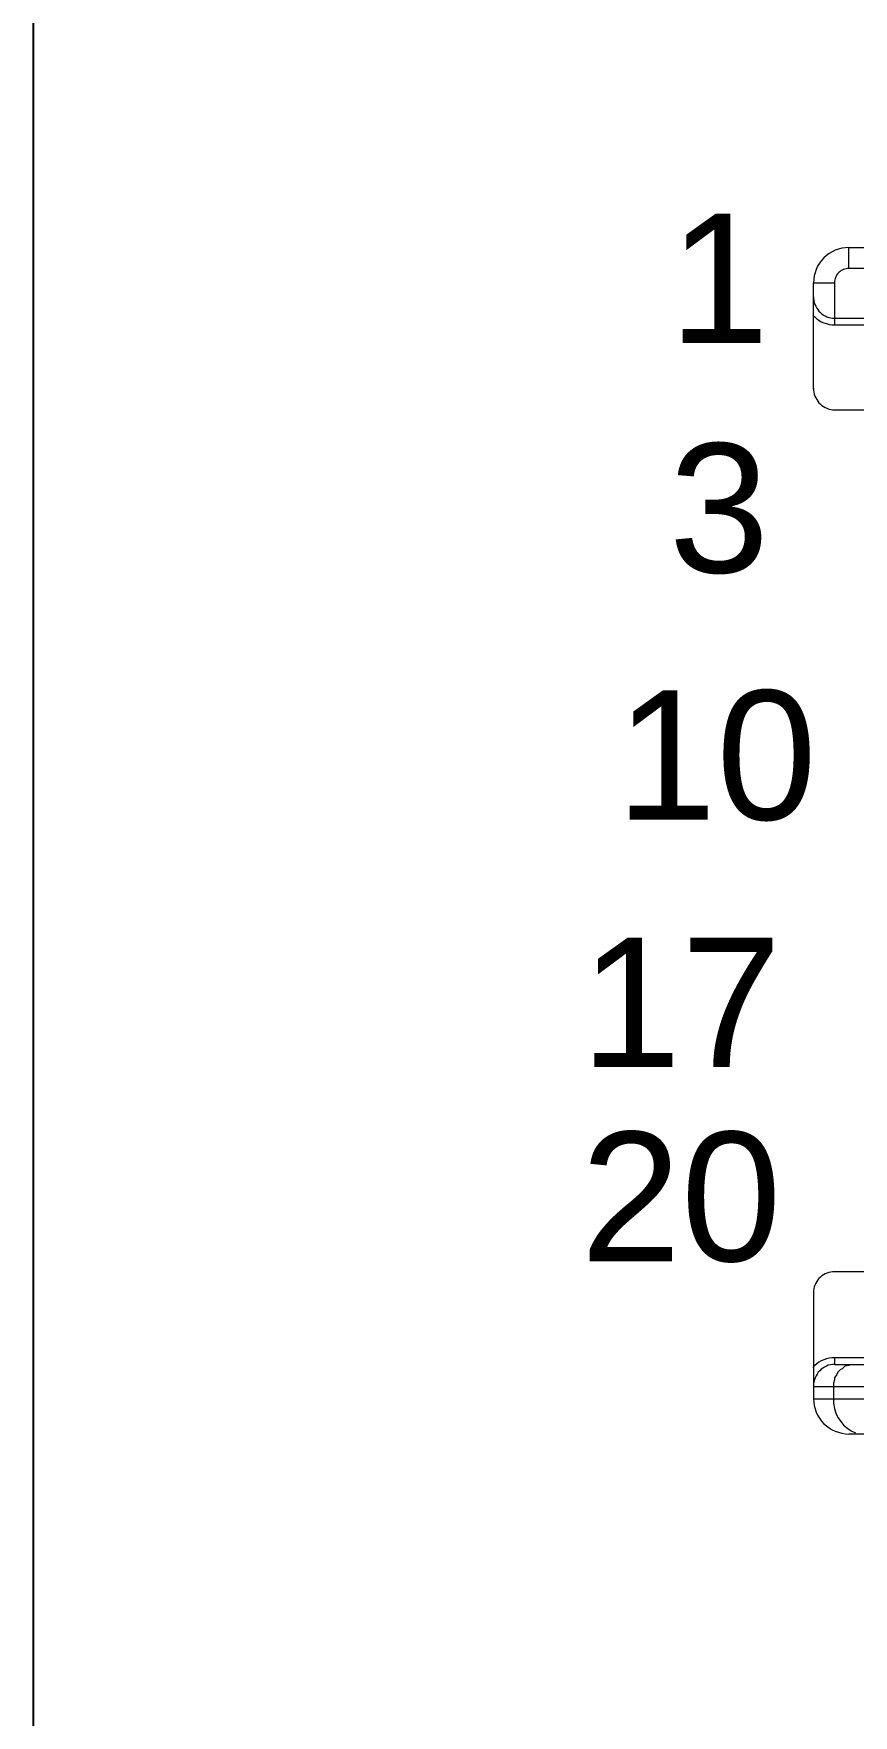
# Model space of a CAD drawing. Header units: inches. Extents: x 47316 to 59086, y 3141 to 11743.
# Drawn here: x 50715.21 to 50726.81, y 5710.94 to 5734.74 of the extents above; entities that cross this region are included whole.
import ezdxf

# ---------------------------------------------------------------- set-up
doc = ezdxf.new("R2010")
doc.units = ezdxf.units.IN
doc.header["$MEASUREMENT"] = 0
doc.styles.add('Arial_Style', font='arial.ttf')

msp = doc.modelspace()

# ---------------------------------------------------------------- linework, layer by layer
at = {"color": 1}
msp.add_line((50715.213, 5673.706), (50715.213, 5748.169), dxfattribs=at)
at = {"color": 0, "linetype": 'Continuous', "lineweight": 15}
for p, q in [((50726.557, 5731.672), (50726.513, 5731.651)), ((50726.604, 5731.687), (50726.557, 5731.672)), ((50726.651, 5731.7), (50726.604, 5731.687)), ((50726.701, 5731.706), (50726.651, 5731.7)), ((50726.75, 5731.708), (50726.701, 5731.706)), ((50726.75, 5731.411), (50726.75, 5731.708)), ((50726.75, 5731.708), (50727.247, 5731.708)), ((50726.307, 5731.445), (50726.287, 5731.401)), ((50726.333, 5731.487), (50726.307, 5731.445)), ((50726.362, 5731.526), (50726.333, 5731.487)), ((50726.396, 5731.562), (50726.362, 5731.526)), ((50726.432, 5731.596), (50726.396, 5731.562)), ((50726.471, 5731.625), (50726.432, 5731.596)), ((50726.513, 5731.651), (50726.471, 5731.625)), ((50726.253, 5731.258), (50726.25, 5731.208)), ((50726.25, 5729.711), (50726.25, 5731.208)), ((50726.25, 5731.208), (50726.547, 5731.208)), ((50726.258, 5731.307), (50726.253, 5731.258)), ((50726.271, 5731.354), (50726.258, 5731.307)), ((50726.287, 5731.401), (50726.271, 5731.354)), ((50726.55, 5731.253), (50726.547, 5731.234)), ((50726.547, 5731.234), (50726.547, 5731.216)), ((50726.547, 5731.208), (50726.547, 5730.708)), ((50726.555, 5731.271), (50726.55, 5731.253)), ((50726.56, 5731.286), (50726.555, 5731.271)), ((50726.568, 5731.305), (50726.56, 5731.286)), ((50726.576, 5731.32), (50726.568, 5731.305)), ((50726.586, 5731.336), (50726.576, 5731.32)), ((50726.599, 5731.349), (50726.586, 5731.336)), ((50726.612, 5731.362), (50726.599, 5731.349)), ((50726.628, 5731.372), (50726.612, 5731.362)), ((50726.641, 5731.383), (50726.628, 5731.372)), ((50726.659, 5731.391), (50726.641, 5731.383)), ((50726.675, 5731.398), (50726.659, 5731.391)), ((50726.693, 5731.404), (50726.675, 5731.398)), ((50726.711, 5731.409), (50726.693, 5731.404)), ((50726.729, 5731.411), (50726.711, 5731.409)), ((50726.75, 5731.411), (50726.729, 5731.411)), ((50727.247, 5731.411), (50726.75, 5731.411)), ((50726.25, 5731.013), (50726.25, 5730.987)), ((50726.25, 5730.987), (50726.255, 5730.958)), ((50726.255, 5730.958), (50726.26, 5730.93)), ((50726.24, 5730.753), (50726.266, 5730.727)), ((50726.26, 5730.93), (50726.268, 5730.904)), ((50726.266, 5730.727), (50726.294, 5730.7)), ((50726.268, 5730.904), (50726.281, 5730.878)), ((50726.281, 5730.878), (50726.294, 5730.854)), ((50726.294, 5730.854), (50726.31, 5730.831)), ((50726.31, 5730.831), (50726.326, 5730.81)), ((50726.326, 5730.81), (50726.346, 5730.789)), ((50726.346, 5730.789), (50726.367, 5730.771)), ((50726.367, 5730.771), (50726.391, 5730.755)), ((50726.391, 5730.755), (50726.414, 5730.742)), ((50726.414, 5730.742), (50726.438, 5730.729)), ((50726.438, 5730.729), (50726.464, 5730.721)), ((50726.464, 5730.721), (50726.492, 5730.713)), ((50726.492, 5730.713), (50726.518, 5730.711)), ((50726.518, 5730.711), (50726.547, 5730.708)), ((50726.547, 5730.708), (50726.547, 5730.615)), ((50726.547, 5730.708), (50727.747, 5730.708)), ((50726.294, 5730.7), (50726.326, 5730.68)), ((50726.326, 5730.68), (50726.359, 5730.659)), ((50726.359, 5730.659), (50726.396, 5730.643)), ((50726.396, 5730.643), (50726.432, 5730.633)), ((50726.432, 5730.633), (50726.469, 5730.622)), ((50726.469, 5730.622), (50726.508, 5730.617)), ((50726.508, 5730.617), (50726.547, 5730.615)), ((50726.547, 5730.615), (50727.247, 5730.615)), ((50726.25, 5729.719), (50726.25, 5729.69)), ((50726.25, 5729.69), (50726.255, 5729.661)), ((50726.255, 5729.661), (50726.26, 5729.635)), ((50726.26, 5729.635), (50726.268, 5729.607)), ((50726.268, 5729.607), (50726.281, 5729.581)), ((50726.281, 5729.581), (50726.294, 5729.557)), ((50726.294, 5729.557), (50726.31, 5729.534)), ((50726.31, 5729.534), (50726.326, 5729.513)), ((50726.326, 5729.513), (50726.346, 5729.492)), ((50726.346, 5729.492), (50726.367, 5729.474)), ((50726.367, 5729.474), (50726.391, 5729.458)), ((50726.391, 5729.458), (50726.414, 5729.445)), ((50726.414, 5729.445), (50726.438, 5729.435)), ((50726.438, 5729.435), (50726.464, 5729.424)), ((50726.464, 5729.424), (50726.492, 5729.419)), ((50726.492, 5729.419), (50726.518, 5729.414)), ((50726.518, 5729.414), (50726.547, 5729.414)), ((50726.547, 5729.414), (50727.341, 5729.414)), ((50726.367, 5717.156), (50726.346, 5717.138)), ((50726.391, 5717.172), (50726.367, 5717.156)), ((50726.414, 5717.185), (50726.391, 5717.172)), ((50726.438, 5717.195), (50726.414, 5717.185)), ((50726.464, 5717.206), (50726.438, 5717.195)), ((50726.492, 5717.211), (50726.464, 5717.206)), ((50726.518, 5717.213), (50726.492, 5717.211)), ((50726.547, 5717.216), (50726.518, 5717.213)), ((50727.451, 5717.216), (50726.547, 5717.216)), ((50726.255, 5716.974), (50726.25, 5716.945)), ((50726.25, 5716.945), (50726.25, 5716.919)), ((50726.25, 5716.919), (50726.25, 5715.591)), ((50726.26, 5717), (50726.255, 5716.974)), ((50726.268, 5717.026), (50726.26, 5717)), ((50726.281, 5717.052), (50726.268, 5717.026)), ((50726.294, 5717.075), (50726.281, 5717.052)), ((50726.31, 5717.099), (50726.294, 5717.075)), ((50726.326, 5717.12), (50726.31, 5717.099)), ((50726.346, 5717.138), (50726.326, 5717.12)), ((50726.359, 5715.953), (50726.326, 5715.935)), ((50726.396, 5715.969), (50726.359, 5715.953)), ((50726.432, 5715.982), (50726.396, 5715.969)), ((50726.469, 5715.99), (50726.432, 5715.982)), ((50726.508, 5715.995), (50726.469, 5715.99)), ((50726.547, 5715.997), (50726.508, 5715.995)), ((50727.247, 5715.997), (50726.547, 5715.997)), ((50726.547, 5715.997), (50726.547, 5715.904)), ((50726.266, 5715.888), (50726.24, 5715.859)), ((50726.271, 5715.716), (50726.263, 5715.687)), ((50726.294, 5715.911), (50726.266, 5715.888)), ((50726.284, 5715.742), (50726.271, 5715.716)), ((50726.3, 5715.768), (50726.284, 5715.742)), ((50726.326, 5715.935), (50726.294, 5715.911)), ((50726.315, 5715.792), (50726.3, 5715.768)), ((50726.336, 5715.815), (50726.315, 5715.792)), ((50726.357, 5715.836), (50726.336, 5715.815)), ((50726.38, 5715.852), (50726.357, 5715.836)), ((50726.406, 5715.867), (50726.38, 5715.852)), ((50726.432, 5715.88), (50726.406, 5715.867)), ((50726.458, 5715.891), (50726.432, 5715.88)), ((50726.487, 5715.898), (50726.458, 5715.891)), ((50726.516, 5715.904), (50726.487, 5715.898)), ((50726.547, 5715.904), (50726.516, 5715.904)), ((50726.547, 5715.904), (50728.638, 5715.904)), ((50726.578, 5715.763), (50726.547, 5715.716)), ((50726.547, 5715.716), (50726.547, 5715.685)), ((50726.594, 5715.794), (50726.578, 5715.763)), ((50726.625, 5715.825), (50726.594, 5715.794)), ((50726.656, 5715.841), (50726.625, 5715.825)), ((50726.688, 5715.872), (50726.656, 5715.841)), ((50726.719, 5715.888), (50726.688, 5715.872)), ((50726.75, 5715.888), (50726.719, 5715.888)), ((50726.781, 5715.904), (50726.75, 5715.888)), ((50726.255, 5715.659), (50726.25, 5715.63)), ((50726.25, 5715.63), (50726.25, 5715.599)), ((50726.25, 5715.591), (50727.294, 5715.591)), ((50726.25, 5715.591), (50726.25, 5715.419)), ((50726.263, 5715.687), (50726.255, 5715.659)), ((50726.547, 5715.685), (50726.531, 5715.638)), ((50726.531, 5715.638), (50726.531, 5715.591)), ((50726.531, 5715.591), (50726.531, 5715.419)), ((50726.25, 5715.419), (50726.253, 5715.37)), ((50726.25, 5715.419), (50726.531, 5715.419)), ((50726.253, 5715.37), (50726.258, 5715.323)), ((50726.258, 5715.323), (50726.271, 5715.273)), ((50726.271, 5715.273), (50726.287, 5715.229)), ((50726.531, 5715.419), (50726.531, 5715.357)), ((50726.531, 5715.419), (50727.294, 5715.419)), ((50726.531, 5715.357), (50726.547, 5715.279)), ((50726.547, 5715.279), (50726.563, 5715.216)), ((50726.287, 5715.229), (50726.307, 5715.185)), ((50726.307, 5715.185), (50726.333, 5715.143)), ((50726.333, 5715.143), (50726.362, 5715.102)), ((50726.362, 5715.102), (50726.396, 5715.065)), ((50726.396, 5715.065), (50726.432, 5715.034)), ((50726.432, 5715.034), (50726.471, 5715.005)), ((50726.471, 5715.005), (50726.513, 5714.979)), ((50726.563, 5715.216), (50726.594, 5715.154)), ((50726.594, 5715.154), (50726.641, 5715.091)), ((50726.641, 5715.091), (50726.672, 5715.044)), ((50726.672, 5715.044), (50726.734, 5714.997)), ((50726.734, 5714.997), (50726.781, 5714.966)), ((50726.513, 5714.979), (50726.557, 5714.958)), ((50726.557, 5714.958), (50726.604, 5714.943)), ((50726.604, 5714.943), (50726.651, 5714.93)), ((50726.651, 5714.93), (50726.701, 5714.922)), ((50726.701, 5714.922), (50726.75, 5714.919)), ((50727.732, 5714.919), (50726.75, 5714.919)), ((50726.781, 5714.966), (50726.844, 5714.935))]:
    msp.add_line(p, q, dxfattribs=at)

# ---------------------------------------------------------------- texts
at = {"color": 0, "linetype": 'Continuous', "lineweight": 15, "style": 'Arial_Style'}
for s, height, p in [('1', 1.829, (50724.201, 5730.359)), ('3', 1.829, (50724.201, 5727.109)), ('10', 1.8291, (50723.453, 5723.612)), ('17', 1.8291, (50722.953, 5720.112)), ('20', 1.8291, (50722.953, 5717.365))]:
    msp.add_text(s, height=height, dxfattribs=at).set_placement(p)

doc.saveas('drawing.dxf')
